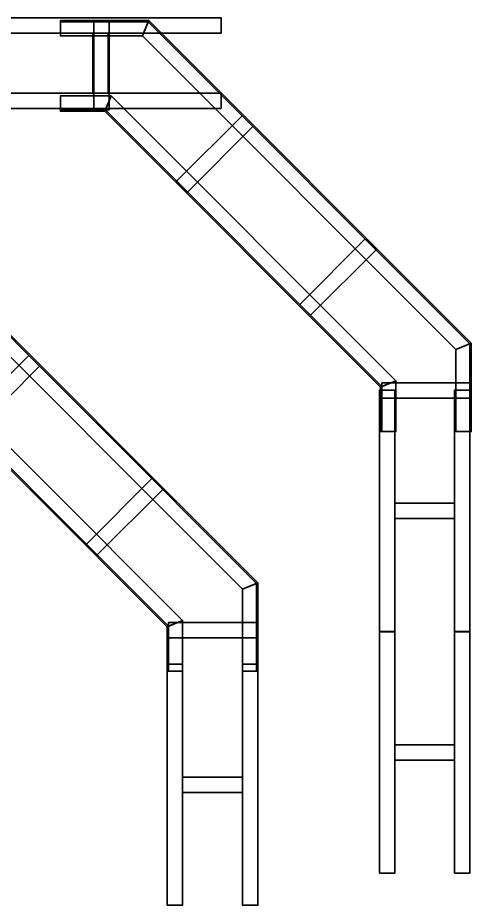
# Model space of a CAD drawing. Header units: millimetres. Extents: x 243124 to 273071, y 145208 to 177017.
# Drawn here: x 272309 to 273060, y 149802 to 151270 of the extents above; entities that cross this region are included whole.
import ezdxf

# ---------------------------------------------------------------- set-up
doc = ezdxf.new("R2010")
doc.units = ezdxf.units.MM
for name, color, linetype in [('I-INST-YELLOW-DCS-HDT', 2, 'Continuous'), ('I-INST-YELLOW-DCS-HDT @ 1', 2, 'Continuous'), ('INST-ORANGE-SIS-HDT', 30, 'Continuous'), ('INST-ORANGE-SIS-HDT @ 1', 30, 'Continuous')]:
    doc.layers.add(name, color=color, linetype=linetype)

# ---------------------------------------------------------------- blocks, each defined once
blk = doc.blocks.new('HY-ST115-CPE-90 -150')
at = {"lineweight": 35}
mesh = blk.add_polyface(dxfattribs=at)
corners = [(-530, -654.6, 150), (-530, -680, 150), (-383.8, -680, 150), (150, -146.2, 150), (150, 0, 150), (124.6, 0, 150), (124.6, -135.7, 150), (-394.3, -654.6, 150)]
mesh.append_faces([[corners[k] for k in face] for face in [(6, 3, 4, 5)]], dxfattribs={"vtx0": -1})
mesh.append_faces([[corners[k] for k in face] for face in [(7, 2, 3, 6)]], dxfattribs={"vtx0": -1, "vtx2": -1})
mesh.append_faces([[corners[k] for k in face] for face in [(1, 2, 7, 0)]], dxfattribs={"vtx1": -1})
mesh = blk.add_polyface(dxfattribs=at)
corners = [(-530, -677.9, 147.9), (-530, -654.6, 147.9), (-394.3, -654.6, 147.9), (124.6, -135.7, 147.9), (124.6, 0, 147.9), (147.9, 0, 147.9), (147.9, -145.4, 147.9), (-384.6, -677.9, 147.9)]
mesh.append_faces([[corners[k] for k in face] for face in [(7, 2, 3, 6)]], dxfattribs={"vtx0": -1, "vtx2": -1})
mesh.append_faces([[corners[k] for k in face] for face in [(0, 1, 2, 7)]], dxfattribs={"vtx2": -1})
mesh.append_faces([[corners[k] for k in face] for face in [(3, 4, 5, 6)]], dxfattribs={"vtx3": -1})
mesh = blk.add_polyface(dxfattribs=at)
corners = [(-530, -654.6, 2.1), (-530, -677.9, 2.1), (-384.6, -677.9, 2.1), (147.9, -145.4, 2.1), (147.9, 0, 2.1), (124.6, 0, 2.1), (124.6, -135.7, 2.1), (-394.3, -654.6, 2.1)]
mesh.append_faces([[corners[k] for k in face] for face in [(6, 3, 4, 5)]], dxfattribs={"vtx0": -1})
mesh.append_faces([[corners[k] for k in face] for face in [(7, 2, 3, 6)]], dxfattribs={"vtx0": -1, "vtx2": -1})
mesh.append_faces([[corners[k] for k in face] for face in [(1, 2, 7, 0)]], dxfattribs={"vtx1": -1})
mesh = blk.add_polyface(dxfattribs=at)
corners = [(-530, -680), (-530, -654.6), (-394.3, -654.6), (124.6, -135.7), (124.6, 0), (150, 0), (150, -146.2), (-383.8, -680)]
mesh.append_faces([[corners[k] for k in face] for face in [(7, 2, 3, 6)]], dxfattribs={"vtx0": -1, "vtx2": -1})
mesh.append_faces([[corners[k] for k in face] for face in [(0, 1, 2, 7)]], dxfattribs={"vtx2": -1})
mesh.append_faces([[corners[k] for k in face] for face in [(3, 4, 5, 6)]], dxfattribs={"vtx3": -1})
mesh = blk.add_polyface(dxfattribs=at)
corners = [(-530, -555.4), (-530, -530), (-456.4, -530), (0, -73.6), (0, 0), (25.4, 0), (25.4, -84.1), (-445.9, -555.4)]
mesh.append_faces([[corners[k] for k in face] for face in [(7, 2, 3, 6)]], dxfattribs={"vtx0": -1, "vtx2": -1})
mesh.append_faces([[corners[k] for k in face] for face in [(0, 1, 2, 7)]], dxfattribs={"vtx2": -1})
mesh.append_faces([[corners[k] for k in face] for face in [(3, 4, 5, 6)]], dxfattribs={"vtx3": -1})
mesh = blk.add_polyface(dxfattribs=at)
corners = [(-530, -532.1, 2.1), (-530, -555.4, 2.1), (-445.9, -555.4, 2.1), (25.4, -84.1, 2.1), (25.4, 0, 2.1), (2.1, 0, 2.1), (2.1, -74.4, 2.1), (-455.6, -532.1, 2.1)]
mesh.append_faces([[corners[k] for k in face] for face in [(6, 3, 4, 5)]], dxfattribs={"vtx0": -1})
mesh.append_faces([[corners[k] for k in face] for face in [(7, 2, 3, 6)]], dxfattribs={"vtx0": -1, "vtx2": -1})
mesh.append_faces([[corners[k] for k in face] for face in [(1, 2, 7, 0)]], dxfattribs={"vtx1": -1})
mesh = blk.add_polyface(dxfattribs=at)
corners = [(-530, -555.4, 147.9), (-530, -532.1, 147.9), (-455.6, -532.1, 147.9), (2.1, -74.4, 147.9), (2.1, 0, 147.9), (25.4, 0, 147.9), (25.4, -84.1, 147.9), (-445.9, -555.4, 147.9)]
mesh.append_faces([[corners[k] for k in face] for face in [(7, 2, 3, 6)]], dxfattribs={"vtx0": -1, "vtx2": -1})
mesh.append_faces([[corners[k] for k in face] for face in [(0, 1, 2, 7)]], dxfattribs={"vtx2": -1})
mesh.append_faces([[corners[k] for k in face] for face in [(3, 4, 5, 6)]], dxfattribs={"vtx3": -1})
mesh = blk.add_polyface(dxfattribs=at)
corners = [(-530, -530, 150), (-530, -555.4, 150), (-445.9, -555.4, 150), (25.4, -84.1, 150), (25.4, 0, 150), (0, 0, 150), (0, -73.6, 150), (-456.4, -530, 150)]
mesh.append_faces([[corners[k] for k in face] for face in [(6, 3, 4, 5)]], dxfattribs={"vtx0": -1})
mesh.append_faces([[corners[k] for k in face] for face in [(7, 2, 3, 6)]], dxfattribs={"vtx0": -1, "vtx2": -1})
mesh.append_faces([[corners[k] for k in face] for face in [(1, 2, 7, 0)]], dxfattribs={"vtx1": -1})
mesh = blk.add_polyface(dxfattribs=at)
corners = [(0, 0, 150), (25.4, 0, 150), (25.4, 0, 147.9), (2.1, 0, 147.9), (2.1, 0, 2.1), (25.4, 0, 2.1), (25.4, 0), (0, 0), (150, 0, 150), (150, 0), (124.6, 0), (124.6, 0, 2.1), (147.9, 0, 2.1), (147.9, 0, 147.9), (124.6, 0, 147.9), (124.6, 0, 150)]
mesh.append_faces([[corners[k] for k in face] for face in [(3, 0, 1, 2)]], dxfattribs={"vtx0": -1})
mesh.append_faces([[corners[k] for k in face] for face in [(9, 12, 13, 8)]], dxfattribs={"vtx0": -1, "vtx2": -1})
mesh.append_faces([[corners[k] for k in face] for face in [(6, 7, 4, 5)]], dxfattribs={"vtx1": -1})
mesh.append_faces([[corners[k] for k in face] for face in [(3, 4, 7, 0)]], dxfattribs={"vtx1": -1, "vtx3": -1})
mesh.append_faces([[corners[k] for k in face] for face in [(10, 11, 12, 9)]], dxfattribs={"vtx2": -1})
mesh.append_faces([[corners[k] for k in face] for face in [(13, 14, 15, 8)]], dxfattribs={"vtx3": -1})
mesh = blk.add_polyface(dxfattribs=at)
corners = [(0, -73.6, 150), (0, 0, 150), (0, 0), (0, -73.6)]
mesh.append_faces([[corners[k] for k in face] for face in [(0, 1, 2, 3)]])
mesh = blk.add_polyface(dxfattribs=at)
corners = [(2.1, -74.4, 2.1), (2.1, 0, 2.1), (2.1, 0, 147.9), (2.1, -74.4, 147.9)]
mesh.append_faces([[corners[k] for k in face] for face in [(0, 1, 2, 3)]])
mesh = blk.add_polyface(dxfattribs=at)
corners = [(25.4, -84.1), (25.4, 0), (25.4, 0, 2.1), (25.4, -84.1, 2.1)]
mesh.append_faces([[corners[k] for k in face] for face in [(0, 1, 2, 3)]])
mesh = blk.add_polyface(dxfattribs=at)
corners = [(25.4, -84.1, 147.9), (25.4, 0, 147.9), (25.4, 0, 150), (25.4, -84.1, 150)]
mesh.append_faces([[corners[k] for k in face] for face in [(0, 1, 2, 3)]])
mesh = blk.add_polyface(dxfattribs=at)
corners = [(124.6, -135.7, 150), (124.6, 0, 150), (124.6, 0, 147.9), (124.6, -135.7, 147.9)]
mesh.append_faces([[corners[k] for k in face] for face in [(0, 1, 2, 3)]])
mesh = blk.add_polyface(dxfattribs=at)
corners = [(124.6, -135.7, 2.1), (124.6, 0, 2.1), (124.6, 0), (124.6, -135.7)]
mesh.append_faces([[corners[k] for k in face] for face in [(0, 1, 2, 3)]])
mesh = blk.add_polyface(dxfattribs=at)
corners = [(147.9, -145.4, 147.9), (147.9, 0, 147.9), (147.9, 0, 2.1), (147.9, -145.4, 2.1)]
mesh.append_faces([[corners[k] for k in face] for face in [(0, 1, 2, 3)]])
mesh = blk.add_polyface(dxfattribs=at)
corners = [(150, -146.2), (150, 0), (150, 0, 150), (150, -146.2, 150)]
mesh.append_faces([[corners[k] for k in face] for face in [(0, 1, 2, 3)]])
mesh = blk.add_polyface(dxfattribs=at)
corners = [(2.1, -55.1), (2.1, -80.5), (2.1, -80.5, 25.4), (2.1, -55.1, 25.4)]
mesh.append_faces([[corners[k] for k in face] for face in [(0, 1, 2, 3)]])
mesh = blk.add_polyface(dxfattribs=at)
corners = [(2.1, -55.1, 25.4), (147.9, -55.1, 25.4), (147.9, -55.1), (2.1, -55.1)]
mesh.append_faces([[corners[k] for k in face] for face in [(0, 1, 2, 3)]])
mesh = blk.add_polyface(dxfattribs=at)
corners = [(2.1, -55.1), (147.9, -55.1), (147.9, -80.5), (2.1, -80.5)]
mesh.append_faces([[corners[k] for k in face] for face in [(0, 1, 2, 3)]])
mesh = blk.add_polyface(dxfattribs=at)
corners = [(2.1, -80.5, 25.4), (147.9, -80.5, 25.4), (147.9, -55.1, 25.4), (2.1, -55.1, 25.4)]
mesh.append_faces([[corners[k] for k in face] for face in [(0, 1, 2, 3)]])
mesh = blk.add_polyface(dxfattribs=at)
corners = [(147.9, -80.5, 25.4), (147.9, -80.5), (147.9, -55.1), (147.9, -55.1, 25.4)]
mesh.append_faces([[corners[k] for k in face] for face in [(0, 1, 2, 3)]])
mesh = blk.add_polyface(dxfattribs=at)
corners = [(-456.4, -530, 150), (0, -73.6, 150), (0, -73.6), (-456.4, -530)]
mesh.append_faces([[corners[k] for k in face] for face in [(0, 1, 2, 3)]])
mesh = blk.add_polyface(dxfattribs=at)
corners = [(-455.6, -532.1, 2.1), (2.1, -74.4, 2.1), (2.1, -74.4, 147.9), (-455.6, -532.1, 147.9)]
mesh.append_faces([[corners[k] for k in face] for face in [(0, 1, 2, 3)]])
mesh = blk.add_polyface(dxfattribs=at)
corners = [(-445.9, -555.4), (25.4, -84.1), (25.4, -84.1, 2.1), (-445.9, -555.4, 2.1)]
mesh.append_faces([[corners[k] for k in face] for face in [(0, 1, 2, 3)]])
mesh = blk.add_polyface(dxfattribs=at)
corners = [(-445.9, -555.4, 147.9), (25.4, -84.1, 147.9), (25.4, -84.1, 150), (-445.9, -555.4, 150)]
mesh.append_faces([[corners[k] for k in face] for face in [(0, 1, 2, 3)]])
mesh = blk.add_polyface(dxfattribs=at)
corners = [(2.1, -80.5), (147.9, -80.5), (147.9, -80.5, 25.4), (2.1, -80.5, 25.4)]
mesh.append_faces([[corners[k] for k in face] for face in [(0, 1, 2, 3)]])
mesh = blk.add_polyface(dxfattribs=at)
corners = [(-394.3, -654.6, 150), (124.6, -135.7, 150), (124.6, -135.7, 147.9), (-394.3, -654.6, 147.9)]
mesh.append_faces([[corners[k] for k in face] for face in [(0, 1, 2, 3)]])
mesh = blk.add_polyface(dxfattribs=at)
corners = [(-394.3, -654.6, 2.1), (124.6, -135.7, 2.1), (124.6, -135.7), (-394.3, -654.6)]
mesh.append_faces([[corners[k] for k in face] for face in [(0, 1, 2, 3)]])
mesh = blk.add_polyface(dxfattribs=at)
corners = [(-384.6, -677.9, 147.9), (147.9, -145.4, 147.9), (147.9, -145.4, 2.1), (-384.6, -677.9, 2.1)]
mesh.append_faces([[corners[k] for k in face] for face in [(0, 1, 2, 3)]])
mesh = blk.add_polyface(dxfattribs=at)
corners = [(-383.8, -680), (150, -146.2), (150, -146.2, 150), (-383.8, -680, 150)]
mesh.append_faces([[corners[k] for k in face] for face in [(0, 1, 2, 3)]])
mesh = blk.add_polyface(dxfattribs=at)
corners = [(-115.9, -192.4), (-133.8, -210.4), (-133.8, -210.4, 25.4), (-115.9, -192.4, 25.4)]
mesh.append_faces([[corners[k] for k in face] for face in [(0, 1, 2, 3)]])
mesh = blk.add_polyface(dxfattribs=at)
corners = [(-115.9, -192.4), (-7.5, -300.8, 2.1), (-25.5, -318.7, 2.1), (-133.8, -210.4)]
mesh.append_faces([[corners[k] for k in face] for face in [(0, 1, 2, 3)]])
mesh = blk.add_polyface(dxfattribs=at)
corners = [(-133.8, -210.4, 25.4), (-25.5, -318.7, 27.5), (-7.5, -300.8, 27.5), (-115.9, -192.4, 25.4)]
mesh.append_faces([[corners[k] for k in face] for face in [(0, 1, 2, 3)]])
mesh = blk.add_polyface(dxfattribs=at)
corners = [(-115.9, -192.4, 25.4), (-7.5, -300.8, 27.5), (-7.5, -300.8, 2.1), (-115.9, -192.4)]
mesh.append_faces([[corners[k] for k in face] for face in [(0, 1, 2, 3)]])
mesh = blk.add_polyface(dxfattribs=at)
corners = [(-133.8, -210.4), (-25.5, -318.7, 2.1), (-25.5, -318.7, 27.5), (-133.8, -210.4, 25.4)]
mesh.append_faces([[corners[k] for k in face] for face in [(0, 1, 2, 3)]])
mesh = blk.add_polyface(dxfattribs=at)
corners = [(-25.5, -318.7, 27.5), (-25.5, -318.7, 2.1), (-7.5, -300.8, 2.1), (-7.5, -300.8, 27.5)]
mesh.append_faces([[corners[k] for k in face] for face in [(0, 1, 2, 3)]])
mesh = blk.add_polyface(dxfattribs=at)
corners = [(-319.6, -396.2), (-337.6, -414.1), (-337.6, -414.1, 25.4), (-319.6, -396.2, 25.4)]
mesh.append_faces([[corners[k] for k in face] for face in [(0, 1, 2, 3)]])
mesh = blk.add_polyface(dxfattribs=at)
corners = [(-319.6, -396.2), (-211.3, -504.5, 2.1), (-229.2, -522.5, 2.1), (-337.6, -414.1)]
mesh.append_faces([[corners[k] for k in face] for face in [(0, 1, 2, 3)]])
mesh = blk.add_polyface(dxfattribs=at)
corners = [(-337.6, -414.1, 25.4), (-229.2, -522.5, 27.5), (-211.3, -504.5, 27.5), (-319.6, -396.2, 25.4)]
mesh.append_faces([[corners[k] for k in face] for face in [(0, 1, 2, 3)]])
mesh = blk.add_polyface(dxfattribs=at)
corners = [(-319.6, -396.2, 25.4), (-211.3, -504.5, 27.5), (-211.3, -504.5, 2.1), (-319.6, -396.2)]
mesh.append_faces([[corners[k] for k in face] for face in [(0, 1, 2, 3)]])
mesh = blk.add_polyface(dxfattribs=at)
corners = [(-337.6, -414.1), (-229.2, -522.5, 2.1), (-229.2, -522.5, 27.5), (-337.6, -414.1, 25.4)]
mesh.append_faces([[corners[k] for k in face] for face in [(0, 1, 2, 3)]])
mesh = blk.add_polyface(dxfattribs=at)
corners = [(-229.2, -522.5, 27.5), (-229.2, -522.5, 2.1), (-211.3, -504.5, 2.1), (-211.3, -504.5, 27.5)]
mesh.append_faces([[corners[k] for k in face] for face in [(0, 1, 2, 3)]])
mesh = blk.add_polyface(dxfattribs=at)
corners = [(-530, -680, 150), (-530, -654.6, 150), (-530, -654.6, 147.9), (-530, -677.9, 147.9), (-530, -677.9, 2.1), (-530, -654.6, 2.1), (-530, -654.6), (-530, -680), (-530, -530, 150), (-530, -530), (-530, -555.4), (-530, -555.4, 2.1), (-530, -532.1, 2.1), (-530, -532.1, 147.9), (-530, -555.4, 147.9), (-530, -555.4, 150)]
mesh.append_faces([[corners[k] for k in face] for face in [(12, 9, 10, 11)]], dxfattribs={"vtx0": -1})
mesh.append_faces([[corners[k] for k in face] for face in [(9, 12, 13, 8)]], dxfattribs={"vtx0": -1, "vtx2": -1})
mesh.append_faces([[corners[k] for k in face] for face in [(15, 8, 13, 14)]], dxfattribs={"vtx1": -1})
mesh.append_faces([[corners[k] for k in face] for face in [(3, 4, 7, 0)]], dxfattribs={"vtx1": -1, "vtx3": -1})
mesh.append_faces([[corners[k] for k in face] for face in [(1, 2, 3, 0)]], dxfattribs={"vtx2": -1})
mesh.append_faces([[corners[k] for k in face] for face in [(4, 5, 6, 7)]], dxfattribs={"vtx3": -1})
mesh = blk.add_polyface(dxfattribs=at)
corners = [(-530, -530, 150), (-456.4, -530, 150), (-456.4, -530), (-530, -530)]
mesh.append_faces([[corners[k] for k in face] for face in [(0, 1, 2, 3)]])
mesh = blk.add_polyface(dxfattribs=at)
corners = [(-530, -532.1, 2.1), (-455.6, -532.1, 2.1), (-455.6, -532.1, 147.9), (-530, -532.1, 147.9)]
mesh.append_faces([[corners[k] for k in face] for face in [(0, 1, 2, 3)]])
mesh = blk.add_polyface(dxfattribs=at)
corners = [(-449.5, -532.1), (-474.9, -532.1), (-474.9, -532.1, 25.4), (-449.5, -532.1, 25.4)]
mesh.append_faces([[corners[k] for k in face] for face in [(0, 1, 2, 3)]])
mesh = blk.add_polyface(dxfattribs=at)
corners = [(-449.5, -532.1), (-449.5, -677.9), (-474.9, -677.9), (-474.9, -532.1)]
mesh.append_faces([[corners[k] for k in face] for face in [(0, 1, 2, 3)]])
mesh = blk.add_polyface(dxfattribs=at)
corners = [(-474.9, -532.1), (-474.9, -677.9), (-474.9, -677.9, 25.4), (-474.9, -532.1, 25.4)]
mesh.append_faces([[corners[k] for k in face] for face in [(0, 1, 2, 3)]])
mesh = blk.add_polyface(dxfattribs=at)
corners = [(-474.9, -532.1, 25.4), (-474.9, -677.9, 25.4), (-449.5, -677.9, 25.4), (-449.5, -532.1, 25.4)]
mesh.append_faces([[corners[k] for k in face] for face in [(0, 1, 2, 3)]])
mesh = blk.add_polyface(dxfattribs=at)
corners = [(-449.5, -532.1, 25.4), (-449.5, -677.9, 25.4), (-449.5, -677.9), (-449.5, -532.1)]
mesh.append_faces([[corners[k] for k in face] for face in [(0, 1, 2, 3)]])
mesh = blk.add_polyface(dxfattribs=at)
corners = [(-530, -555.4), (-445.9, -555.4), (-445.9, -555.4, 2.1), (-530, -555.4, 2.1)]
mesh.append_faces([[corners[k] for k in face] for face in [(0, 1, 2, 3)]])
mesh = blk.add_polyface(dxfattribs=at)
corners = [(-530, -555.4, 147.9), (-445.9, -555.4, 147.9), (-445.9, -555.4, 150), (-530, -555.4, 150)]
mesh.append_faces([[corners[k] for k in face] for face in [(0, 1, 2, 3)]])
mesh = blk.add_polyface(dxfattribs=at)
corners = [(-530, -654.6, 150), (-394.3, -654.6, 150), (-394.3, -654.6, 147.9), (-530, -654.6, 147.9)]
mesh.append_faces([[corners[k] for k in face] for face in [(0, 1, 2, 3)]])
mesh = blk.add_polyface(dxfattribs=at)
corners = [(-530, -654.6, 2.1), (-394.3, -654.6, 2.1), (-394.3, -654.6), (-530, -654.6)]
mesh.append_faces([[corners[k] for k in face] for face in [(0, 1, 2, 3)]])
mesh = blk.add_polyface(dxfattribs=at)
corners = [(-530, -677.9, 147.9), (-384.6, -677.9, 147.9), (-384.6, -677.9, 2.1), (-530, -677.9, 2.1)]
mesh.append_faces([[corners[k] for k in face] for face in [(0, 1, 2, 3)]])
mesh = blk.add_polyface(dxfattribs=at)
corners = [(-530, -680), (-383.8, -680), (-383.8, -680, 150), (-530, -680, 150)]
mesh.append_faces([[corners[k] for k in face] for face in [(0, 1, 2, 3)]])
mesh = blk.add_polyface(dxfattribs=at)
corners = [(-474.9, -677.9, 25.4), (-474.9, -677.9), (-449.5, -677.9), (-449.5, -677.9, 25.4)]
mesh.append_faces([[corners[k] for k in face] for face in [(0, 1, 2, 3)]])
blk = doc.blocks.new('*U34')
at = {"lineweight": 35}
mesh = blk.add_polyface(dxfattribs=at)
corners = [(-150, 799), (-150, 400), (-150, 400, 117), (-150, 799, 117)]
mesh.append_faces([[corners[k] for k in face] for face in [(0, 1, 2, 3)]])
mesh = blk.add_polyface(dxfattribs=at)
corners = [(-150, 799, 117), (-150, 400, 117), (-124.6, 400, 117), (-124.6, 799, 117)]
mesh.append_faces([[corners[k] for k in face] for face in [(0, 1, 2, 3)]])
mesh = blk.add_polyface(dxfattribs=at)
corners = [(-124.6, 799), (-124.6, 400), (-150, 400), (-150, 799)]
mesh.append_faces([[corners[k] for k in face] for face in [(0, 1, 2, 3)]])
mesh = blk.add_polyface(dxfattribs=at)
corners = [(-124.6, 799, 117), (-124.6, 400, 117), (-124.6, 400), (-124.6, 799)]
mesh.append_faces([[corners[k] for k in face] for face in [(0, 1, 2, 3)]])
mesh = blk.add_polyface(dxfattribs=at)
corners = [(0, 799), (0, 400), (-25.4, 400), (-25.4, 799)]
mesh.append_faces([[corners[k] for k in face] for face in [(0, 1, 2, 3)]])
mesh = blk.add_polyface(dxfattribs=at)
corners = [(-25.4, 799), (-25.4, 400), (-25.4, 400, 117), (-25.4, 799, 117)]
mesh.append_faces([[corners[k] for k in face] for face in [(0, 1, 2, 3)]])
mesh = blk.add_polyface(dxfattribs=at)
corners = [(-25.4, 799, 117), (-25.4, 400, 117), (0, 400, 117), (0, 799, 117)]
mesh.append_faces([[corners[k] for k in face] for face in [(0, 1, 2, 3)]])
mesh = blk.add_polyface(dxfattribs=at)
corners = [(0, 799, 117), (0, 400, 117), (0, 400), (0, 799)]
mesh.append_faces([[corners[k] for k in face] for face in [(0, 1, 2, 3)]])
mesh = blk.add_polyface(dxfattribs=at)
corners = [(-124.6, 586.8, 25.4), (-25.4, 586.8, 25.4), (-25.4, 612.2, 25.4), (-124.6, 612.2, 25.4)]
mesh.append_faces([[corners[k] for k in face] for face in [(0, 1, 2, 3)]])
mesh = blk.add_polyface(dxfattribs=at)
corners = [(-124.6, 612.2, 25.4), (-25.4, 612.2, 25.4), (-25.4, 612.2), (-124.6, 612.2)]
mesh.append_faces([[corners[k] for k in face] for face in [(0, 1, 2, 3)]])
mesh = blk.add_polyface(dxfattribs=at)
corners = [(-124.6, 612.2), (-25.4, 612.2), (-25.4, 586.8), (-124.6, 586.8)]
mesh.append_faces([[corners[k] for k in face] for face in [(0, 1, 2, 3)]])
mesh = blk.add_polyface(dxfattribs=at)
corners = [(-124.6, 586.8), (-25.4, 586.8), (-25.4, 586.8, 25.4), (-124.6, 586.8, 25.4)]
mesh.append_faces([[corners[k] for k in face] for face in [(0, 1, 2, 3)]])
mesh = blk.add_polyface(dxfattribs=at)
corners = [(-150, 399), (-150, 0), (-150, 0, 117), (-150, 399, 117)]
mesh.append_faces([[corners[k] for k in face] for face in [(0, 1, 2, 3)]])
mesh = blk.add_polyface(dxfattribs=at)
corners = [(-150, 399, 117), (-150, 0, 117), (-124.6, 0, 117), (-124.6, 399, 117)]
mesh.append_faces([[corners[k] for k in face] for face in [(0, 1, 2, 3)]])
mesh = blk.add_polyface(dxfattribs=at)
corners = [(-124.6, 399), (-124.6, 0), (-150, 0), (-150, 399)]
mesh.append_faces([[corners[k] for k in face] for face in [(0, 1, 2, 3)]])
mesh = blk.add_polyface(dxfattribs=at)
corners = [(-124.6, 399, 117), (-124.6, 0, 117), (-124.6, 0), (-124.6, 399)]
mesh.append_faces([[corners[k] for k in face] for face in [(0, 1, 2, 3)]])
mesh = blk.add_polyface(dxfattribs=at)
corners = [(0, 399), (0, 0), (-25.4, 0), (-25.4, 399)]
mesh.append_faces([[corners[k] for k in face] for face in [(0, 1, 2, 3)]])
mesh = blk.add_polyface(dxfattribs=at)
corners = [(-25.4, 399), (-25.4, 0), (-25.4, 0, 117), (-25.4, 399, 117)]
mesh.append_faces([[corners[k] for k in face] for face in [(0, 1, 2, 3)]])
mesh = blk.add_polyface(dxfattribs=at)
corners = [(-25.4, 399, 117), (-25.4, 0, 117), (0, 0, 117), (0, 399, 117)]
mesh.append_faces([[corners[k] for k in face] for face in [(0, 1, 2, 3)]])
mesh = blk.add_polyface(dxfattribs=at)
corners = [(0, 399, 117), (0, 0, 117), (0, 0), (0, 399)]
mesh.append_faces([[corners[k] for k in face] for face in [(0, 1, 2, 3)]])
mesh = blk.add_polyface(dxfattribs=at)
corners = [(-124.6, 186.8, 25.4), (-25.4, 186.8, 25.4), (-25.4, 212.2, 25.4), (-124.6, 212.2, 25.4)]
mesh.append_faces([[corners[k] for k in face] for face in [(0, 1, 2, 3)]])
mesh = blk.add_polyface(dxfattribs=at)
corners = [(-124.6, 212.2, 25.4), (-25.4, 212.2, 25.4), (-25.4, 212.2), (-124.6, 212.2)]
mesh.append_faces([[corners[k] for k in face] for face in [(0, 1, 2, 3)]])
mesh = blk.add_polyface(dxfattribs=at)
corners = [(-124.6, 212.2), (-25.4, 212.2), (-25.4, 186.8), (-124.6, 186.8)]
mesh.append_faces([[corners[k] for k in face] for face in [(0, 1, 2, 3)]])
mesh = blk.add_polyface(dxfattribs=at)
corners = [(-124.6, 186.8), (-25.4, 186.8), (-25.4, 186.8, 25.4), (-124.6, 186.8, 25.4)]
mesh.append_faces([[corners[k] for k in face] for face in [(0, 1, 2, 3)]])
mesh = blk.add_polyface(dxfattribs=at)
corners = [(-150, 0), (-124.6, 0), (-124.6, 0, 117), (-150, 0, 117), (0, 0, 117), (-25.4, 0, 117), (-25.4, 0), (0, 0)]
mesh.append_faces([[corners[k] for k in face] for face in [(2, 3, 0, 1), (4, 5, 6, 7)]])
blk = doc.blocks.new('*U29')
at = {"lineweight": 35}
mesh = blk.add_polyface(dxfattribs=at)
corners = [(-150, 399), (-150, 0), (-150, 0, 117), (-150, 399, 117)]
mesh.append_faces([[corners[k] for k in face] for face in [(0, 1, 2, 3)]])
mesh = blk.add_polyface(dxfattribs=at)
corners = [(-150, 399, 117), (-150, 0, 117), (-124.6, 0, 117), (-124.6, 399, 117)]
mesh.append_faces([[corners[k] for k in face] for face in [(0, 1, 2, 3)]])
mesh = blk.add_polyface(dxfattribs=at)
corners = [(-124.6, 399), (-124.6, 0), (-150, 0), (-150, 399)]
mesh.append_faces([[corners[k] for k in face] for face in [(0, 1, 2, 3)]])
mesh = blk.add_polyface(dxfattribs=at)
corners = [(-124.6, 399, 117), (-124.6, 0, 117), (-124.6, 0), (-124.6, 399)]
mesh.append_faces([[corners[k] for k in face] for face in [(0, 1, 2, 3)]])
mesh = blk.add_polyface(dxfattribs=at)
corners = [(0, 399), (0, 0), (-25.4, 0), (-25.4, 399)]
mesh.append_faces([[corners[k] for k in face] for face in [(0, 1, 2, 3)]])
mesh = blk.add_polyface(dxfattribs=at)
corners = [(-25.4, 399), (-25.4, 0), (-25.4, 0, 117), (-25.4, 399, 117)]
mesh.append_faces([[corners[k] for k in face] for face in [(0, 1, 2, 3)]])
mesh = blk.add_polyface(dxfattribs=at)
corners = [(-25.4, 399, 117), (-25.4, 0, 117), (0, 0, 117), (0, 399, 117)]
mesh.append_faces([[corners[k] for k in face] for face in [(0, 1, 2, 3)]])
mesh = blk.add_polyface(dxfattribs=at)
corners = [(0, 399, 117), (0, 0, 117), (0, 0), (0, 399)]
mesh.append_faces([[corners[k] for k in face] for face in [(0, 1, 2, 3)]])
mesh = blk.add_polyface(dxfattribs=at)
corners = [(-124.6, 186.8, 25.4), (-25.4, 186.8, 25.4), (-25.4, 212.2, 25.4), (-124.6, 212.2, 25.4)]
mesh.append_faces([[corners[k] for k in face] for face in [(0, 1, 2, 3)]])
mesh = blk.add_polyface(dxfattribs=at)
corners = [(-124.6, 212.2, 25.4), (-25.4, 212.2, 25.4), (-25.4, 212.2), (-124.6, 212.2)]
mesh.append_faces([[corners[k] for k in face] for face in [(0, 1, 2, 3)]])
mesh = blk.add_polyface(dxfattribs=at)
corners = [(-124.6, 212.2), (-25.4, 212.2), (-25.4, 186.8), (-124.6, 186.8)]
mesh.append_faces([[corners[k] for k in face] for face in [(0, 1, 2, 3)]])
mesh = blk.add_polyface(dxfattribs=at)
corners = [(-124.6, 186.8), (-25.4, 186.8), (-25.4, 186.8, 25.4), (-124.6, 186.8, 25.4)]
mesh.append_faces([[corners[k] for k in face] for face in [(0, 1, 2, 3)]])
mesh = blk.add_polyface(dxfattribs=at)
corners = [(-150, 0), (-124.6, 0), (-124.6, 0, 117), (-150, 0, 117), (0, 0, 117), (-25.4, 0, 117), (-25.4, 0), (0, 0)]
mesh.append_faces([[corners[k] for k in face] for face in [(2, 3, 0, 1), (4, 5, 6, 7)]])
blk = doc.blocks.new('*U33')
at = {"lineweight": 35}
mesh = blk.add_polyface(dxfattribs=at)
corners = [(-150, 1199), (-150, 800), (-150, 800, 117), (-150, 1199, 117)]
mesh.append_faces([[corners[k] for k in face] for face in [(0, 1, 2, 3)]])
mesh = blk.add_polyface(dxfattribs=at)
corners = [(-150, 1199, 117), (-150, 800, 117), (-124.6, 800, 117), (-124.6, 1199, 117)]
mesh.append_faces([[corners[k] for k in face] for face in [(0, 1, 2, 3)]])
mesh = blk.add_polyface(dxfattribs=at)
corners = [(-124.6, 1199), (-124.6, 800), (-150, 800), (-150, 1199)]
mesh.append_faces([[corners[k] for k in face] for face in [(0, 1, 2, 3)]])
mesh = blk.add_polyface(dxfattribs=at)
corners = [(-124.6, 1199, 117), (-124.6, 800, 117), (-124.6, 800), (-124.6, 1199)]
mesh.append_faces([[corners[k] for k in face] for face in [(0, 1, 2, 3)]])
mesh = blk.add_polyface(dxfattribs=at)
corners = [(0, 1199), (0, 800), (-25.4, 800), (-25.4, 1199)]
mesh.append_faces([[corners[k] for k in face] for face in [(0, 1, 2, 3)]])
mesh = blk.add_polyface(dxfattribs=at)
corners = [(-25.4, 1199), (-25.4, 800), (-25.4, 800, 117), (-25.4, 1199, 117)]
mesh.append_faces([[corners[k] for k in face] for face in [(0, 1, 2, 3)]])
mesh = blk.add_polyface(dxfattribs=at)
corners = [(-25.4, 1199, 117), (-25.4, 800, 117), (0, 800, 117), (0, 1199, 117)]
mesh.append_faces([[corners[k] for k in face] for face in [(0, 1, 2, 3)]])
mesh = blk.add_polyface(dxfattribs=at)
corners = [(0, 1199, 117), (0, 800, 117), (0, 800), (0, 1199)]
mesh.append_faces([[corners[k] for k in face] for face in [(0, 1, 2, 3)]])
mesh = blk.add_polyface(dxfattribs=at)
corners = [(-124.6, 986.8, 25.4), (-25.4, 986.8, 25.4), (-25.4, 1012.2, 25.4), (-124.6, 1012.2, 25.4)]
mesh.append_faces([[corners[k] for k in face] for face in [(0, 1, 2, 3)]])
mesh = blk.add_polyface(dxfattribs=at)
corners = [(-124.6, 1012.2, 25.4), (-25.4, 1012.2, 25.4), (-25.4, 1012.2), (-124.6, 1012.2)]
mesh.append_faces([[corners[k] for k in face] for face in [(0, 1, 2, 3)]])
mesh = blk.add_polyface(dxfattribs=at)
corners = [(-124.6, 1012.2), (-25.4, 1012.2), (-25.4, 986.8), (-124.6, 986.8)]
mesh.append_faces([[corners[k] for k in face] for face in [(0, 1, 2, 3)]])
mesh = blk.add_polyface(dxfattribs=at)
corners = [(-124.6, 986.8), (-25.4, 986.8), (-25.4, 986.8, 25.4), (-124.6, 986.8, 25.4)]
mesh.append_faces([[corners[k] for k in face] for face in [(0, 1, 2, 3)]])
mesh = blk.add_polyface(dxfattribs=at)
corners = [(-150, 799), (-150, 400), (-150, 400, 117), (-150, 799, 117)]
mesh.append_faces([[corners[k] for k in face] for face in [(0, 1, 2, 3)]])
mesh = blk.add_polyface(dxfattribs=at)
corners = [(-150, 799, 117), (-150, 400, 117), (-124.6, 400, 117), (-124.6, 799, 117)]
mesh.append_faces([[corners[k] for k in face] for face in [(0, 1, 2, 3)]])
mesh = blk.add_polyface(dxfattribs=at)
corners = [(-124.6, 799), (-124.6, 400), (-150, 400), (-150, 799)]
mesh.append_faces([[corners[k] for k in face] for face in [(0, 1, 2, 3)]])
mesh = blk.add_polyface(dxfattribs=at)
corners = [(-124.6, 799, 117), (-124.6, 400, 117), (-124.6, 400), (-124.6, 799)]
mesh.append_faces([[corners[k] for k in face] for face in [(0, 1, 2, 3)]])
mesh = blk.add_polyface(dxfattribs=at)
corners = [(0, 799), (0, 400), (-25.4, 400), (-25.4, 799)]
mesh.append_faces([[corners[k] for k in face] for face in [(0, 1, 2, 3)]])
mesh = blk.add_polyface(dxfattribs=at)
corners = [(-25.4, 799), (-25.4, 400), (-25.4, 400, 117), (-25.4, 799, 117)]
mesh.append_faces([[corners[k] for k in face] for face in [(0, 1, 2, 3)]])
mesh = blk.add_polyface(dxfattribs=at)
corners = [(-25.4, 799, 117), (-25.4, 400, 117), (0, 400, 117), (0, 799, 117)]
mesh.append_faces([[corners[k] for k in face] for face in [(0, 1, 2, 3)]])
mesh = blk.add_polyface(dxfattribs=at)
corners = [(0, 799, 117), (0, 400, 117), (0, 400), (0, 799)]
mesh.append_faces([[corners[k] for k in face] for face in [(0, 1, 2, 3)]])
mesh = blk.add_polyface(dxfattribs=at)
corners = [(-124.6, 586.8, 25.4), (-25.4, 586.8, 25.4), (-25.4, 612.2, 25.4), (-124.6, 612.2, 25.4)]
mesh.append_faces([[corners[k] for k in face] for face in [(0, 1, 2, 3)]])
mesh = blk.add_polyface(dxfattribs=at)
corners = [(-124.6, 612.2, 25.4), (-25.4, 612.2, 25.4), (-25.4, 612.2), (-124.6, 612.2)]
mesh.append_faces([[corners[k] for k in face] for face in [(0, 1, 2, 3)]])
mesh = blk.add_polyface(dxfattribs=at)
corners = [(-124.6, 612.2), (-25.4, 612.2), (-25.4, 586.8), (-124.6, 586.8)]
mesh.append_faces([[corners[k] for k in face] for face in [(0, 1, 2, 3)]])
mesh = blk.add_polyface(dxfattribs=at)
corners = [(-124.6, 586.8), (-25.4, 586.8), (-25.4, 586.8, 25.4), (-124.6, 586.8, 25.4)]
mesh.append_faces([[corners[k] for k in face] for face in [(0, 1, 2, 3)]])
mesh = blk.add_polyface(dxfattribs=at)
corners = [(-150, 399), (-150, 0), (-150, 0, 117), (-150, 399, 117)]
mesh.append_faces([[corners[k] for k in face] for face in [(0, 1, 2, 3)]])
mesh = blk.add_polyface(dxfattribs=at)
corners = [(-150, 399, 117), (-150, 0, 117), (-124.6, 0, 117), (-124.6, 399, 117)]
mesh.append_faces([[corners[k] for k in face] for face in [(0, 1, 2, 3)]])
mesh = blk.add_polyface(dxfattribs=at)
corners = [(-124.6, 399), (-124.6, 0), (-150, 0), (-150, 399)]
mesh.append_faces([[corners[k] for k in face] for face in [(0, 1, 2, 3)]])
mesh = blk.add_polyface(dxfattribs=at)
corners = [(-124.6, 399, 117), (-124.6, 0, 117), (-124.6, 0), (-124.6, 399)]
mesh.append_faces([[corners[k] for k in face] for face in [(0, 1, 2, 3)]])
mesh = blk.add_polyface(dxfattribs=at)
corners = [(0, 399), (0, 0), (-25.4, 0), (-25.4, 399)]
mesh.append_faces([[corners[k] for k in face] for face in [(0, 1, 2, 3)]])
mesh = blk.add_polyface(dxfattribs=at)
corners = [(-25.4, 399), (-25.4, 0), (-25.4, 0, 117), (-25.4, 399, 117)]
mesh.append_faces([[corners[k] for k in face] for face in [(0, 1, 2, 3)]])
mesh = blk.add_polyface(dxfattribs=at)
corners = [(-25.4, 399, 117), (-25.4, 0, 117), (0, 0, 117), (0, 399, 117)]
mesh.append_faces([[corners[k] for k in face] for face in [(0, 1, 2, 3)]])
mesh = blk.add_polyface(dxfattribs=at)
corners = [(0, 399, 117), (0, 0, 117), (0, 0), (0, 399)]
mesh.append_faces([[corners[k] for k in face] for face in [(0, 1, 2, 3)]])
mesh = blk.add_polyface(dxfattribs=at)
corners = [(-124.6, 186.8, 25.4), (-25.4, 186.8, 25.4), (-25.4, 212.2, 25.4), (-124.6, 212.2, 25.4)]
mesh.append_faces([[corners[k] for k in face] for face in [(0, 1, 2, 3)]])
mesh = blk.add_polyface(dxfattribs=at)
corners = [(-124.6, 212.2, 25.4), (-25.4, 212.2, 25.4), (-25.4, 212.2), (-124.6, 212.2)]
mesh.append_faces([[corners[k] for k in face] for face in [(0, 1, 2, 3)]])
mesh = blk.add_polyface(dxfattribs=at)
corners = [(-124.6, 212.2), (-25.4, 212.2), (-25.4, 186.8), (-124.6, 186.8)]
mesh.append_faces([[corners[k] for k in face] for face in [(0, 1, 2, 3)]])
mesh = blk.add_polyface(dxfattribs=at)
corners = [(-124.6, 186.8), (-25.4, 186.8), (-25.4, 186.8, 25.4), (-124.6, 186.8, 25.4)]
mesh.append_faces([[corners[k] for k in face] for face in [(0, 1, 2, 3)]])
mesh = blk.add_polyface(dxfattribs=at)
corners = [(-150, 0), (-124.6, 0), (-124.6, 0, 117), (-150, 0, 117), (0, 0, 117), (-25.4, 0, 117), (-25.4, 0), (0, 0)]
mesh.append_faces([[corners[k] for k in face] for face in [(2, 3, 0, 1), (4, 5, 6, 7)]])

msp = doc.modelspace()

# ---------------------------------------------------------------- block references
at = {"layer": 'I-INST-YELLOW-DCS-HDT', "ltscale": 3, "rotation": 90}
msp.add_blockref('HY-ST115-CPE-90 -150', (272379.9, 151115.4, 108646.1), dxfattribs=at)
at = {"layer": 'I-INST-YELLOW-DCS-HDT @ 1', "ltscale": 3, "xscale": -1}
for name, p, rotation in [('*U33', (271447, 151270, 108644), 270), ('*U34', (273057.8, 150653.9, 108644), 180)]:
    msp.add_blockref(name, p, dxfattribs=dict(at, rotation=rotation))
at = {"layer": 'INST-ORANGE-SIS-HDT', "ltscale": 3, "rotation": 90}
msp.add_blockref('HY-ST115-CPE-90 -150', (272026.7, 150718.9, 108644), dxfattribs=at)
at = {"layer": 'INST-ORANGE-SIS-HDT @ 1', "ltscale": 3, "xscale": -1, "rotation": 180}
msp.add_blockref('*U29', (272706.7, 150200.7, 108644), dxfattribs=at)

doc.saveas('drawing.dxf')
